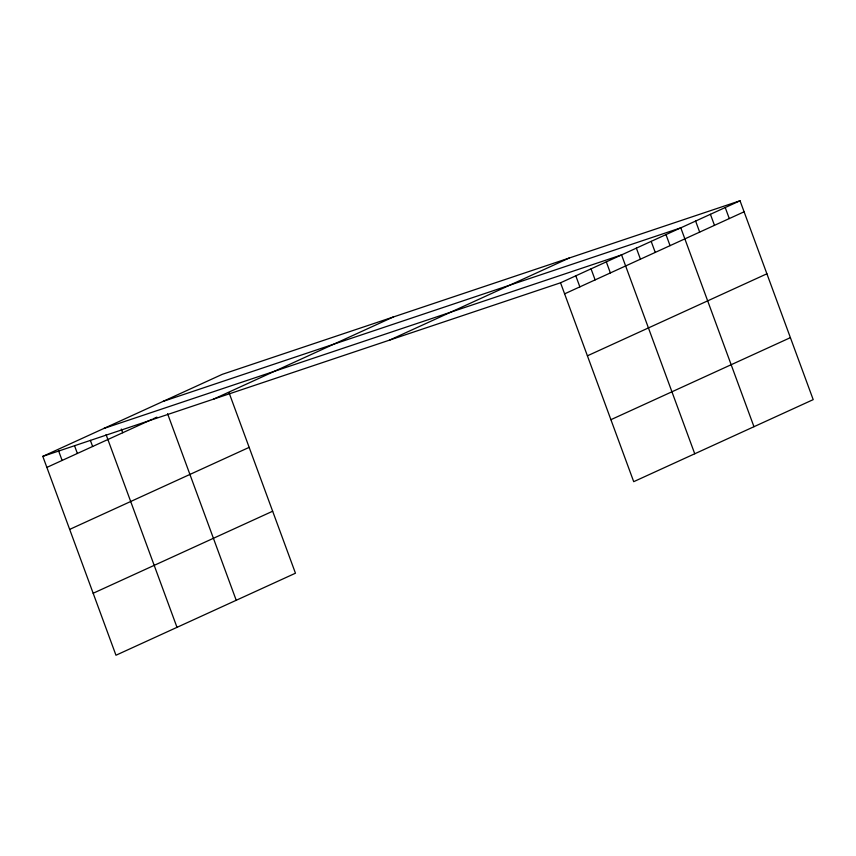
<?xml version="1.0" encoding="UTF-8"?>
<svg xmlns="http://www.w3.org/2000/svg" width="856" height="856" viewBox="0 0 856 856"><rect width="100%" height="100%" fill="white"/><g stroke="black" fill="none" stroke-linecap="round" stroke-linejoin="round"><path stroke-width="1.28" d="M229.087 392.818L295.459 573.21L115.967 655.236L42.8 456.366L222.293 374.329L740.033 200.764L813.2 399.634L633.707 481.671L560.541 282.79L740.033 200.764M46.866 467.408L152.315 419.215M153.449 418.702L156.873 417.14M213.658 399.089L393.139 317.052M389.683 340.067L569.176 258.041M564.607 293.843L744.089 211.806M69.668 529.393L249.16 447.367M587.409 355.818L766.901 273.792M93.165 593.251L272.657 511.225M610.906 419.686L790.398 337.649M163.057 401.4L680.798 227.835L753.965 426.705M103.822 428.471L621.563 254.906L694.74 453.776M42.8 456.366L560.541 282.79M725.225 207.526L729.291 218.58M710.416 214.3L714.482 225.342M695.607 221.062L699.673 232.115M665.989 234.598L670.055 245.651M651.181 241.371L655.247 252.413M636.372 248.133L640.438 259.186M606.316 261.872L610.371 272.925M591.057 268.848L595.123 279.891M575.799 275.825L579.865 286.867M167.573 413.694L236.224 600.281M121.338 429.07L122.697 432.751M106.08 434.613L176.999 627.352M90.372 440.359L92.63 446.49M74.665 446.104L77.382 453.466M58.508 450.62L62.124 460.442"/></g></svg>
